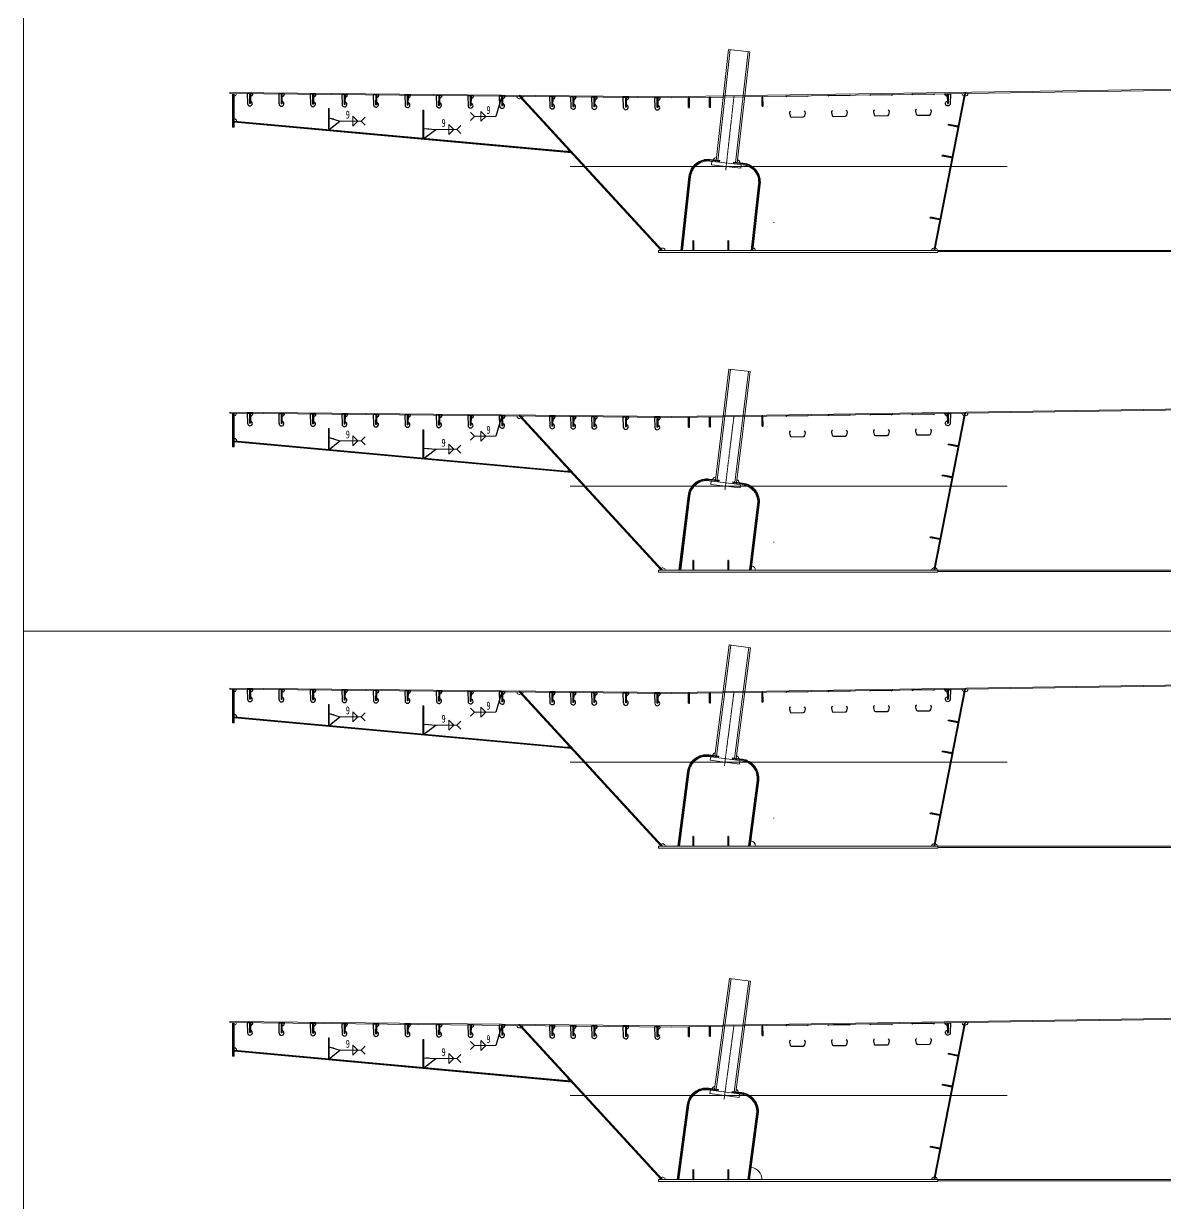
# Model space of a CAD drawing. Header units: millimetres. Extents: x 44597 to 300567, y -113054 to 73044.
# Drawn here: x 117247 to 133548, y 40097 to 56938 of the extents above; entities that cross this region are included whole.
import ezdxf
from ezdxf.enums import TextEntityAlignment as Align

# ---------------------------------------------------------------- set-up
doc = ezdxf.new("R2010")
doc.units = ezdxf.units.MM
doc.linetypes.add('CENTER2', pattern=[28.575, 19.05, -3.175, 3.175, -3.175])
doc.layers.get('Defpoints').update_dxf_attribs({"color": 8})
for name, color, linetype, lineweight in [('Dim', 4, 'Continuous', 15), ('中心线', 2, 'CENTER2', 15), ('细实线', 4, 'Continuous', 15), ('钢板粗线', 1, 'Continuous', 25), ('钢板细线', 6, 'Continuous', 15)]:
    doc.layers.add(name, color=color, linetype=linetype, lineweight=lineweight)
doc.layers.add('Text', color=4, linetype='Continuous')
doc.styles.add('111', font='', dxfattribs={"width": 0.7})
doc.styles.add('SMEDI', font='', dxfattribs={"width": 0.75})
doc.styles.get("Standard").update_dxf_attribs({"font": ''})
doc.styles.get('111').set_extended_font_data('仿宋_GB2312')
doc.styles.get('SMEDI').set_extended_font_data('仿宋_GB2312')
doc.styles.get('Standard').set_extended_font_data('仿宋_GB2312')
doc.dimstyles.new('200', dxfattribs={"dimscale": 0, "dimtxt": 2.5, "dimasz": 1, "dimexe": 1, "dimexo": 1, "dimgap": 0.6, "dimtad": 1, "dimdec": 0, "dimdsep": 46, "dimtxsty": '111', "dimblk": 'OBLIQUE', "dimcen": 0, "dimclrd": 4, "dimclre": 4, "dimclrt": 4, "dimadec": 1, "dimazin": 2, "dimtfac": 1, "dimtdec": 0, "dimtix": 1, "dimtmove": 2, "dimatfit": 3, "dimfxl": 4, "dimfxlon": 1, "dimtolj": 1, "dimlwd": -1, "dimlwe": -1, "dimarcsym": 0})
doc.dimstyles.new('MSteel_1.0_1.0', dxfattribs={"dimtxt": 3, "dimasz": 1.2, "dimexe": 1, "dimexo": 1, "dimgap": 1, "dimtad": 3, "dimtoh": 1, "dimdec": 0, "dimzin": 0, "dimdsep": 46, "dimtxsty": 'Standard', "dimblk": 'ARCHTICK', "dimcen": 0.09, "dimclrd": 3, "dimclre": 3, "dimadec": 0, "dimazin": 0, "dimtfac": 1, "dimtdec": 4, "dimtofl": 0, "dimtmove": 0, "dimatfit": 3, "dimfxl": 1, "dimtolj": 1, "dimtzin": 0, "dimarcsym": 0})

# ---------------------------------------------------------------- blocks, each defined once
blk = doc.blocks.new('U型肋1')
at = {"layer": 'Defpoints'}
blk.add_line((-160, 0), (160, 0), dxfattribs=at)
at = {"layer": '钢板粗线', "color": 6}
for p, q in [((148, -10), (160, 0)), ((-148, -10), (-160, 0))]:
    blk.add_line(p, q, dxfattribs=at)
blk.add_lwpolyline([(-99, -220, 0.414266), (-114, -245), (-104, -285, 0.348876), (-85, -300), (85, -300, 0.348876), (104, -285), (114, -245, 0.414091), (99, -220, 0.414091)], format="xyb", dxfattribs=at)
blk = doc.blocks.new('12-140加劲 有过焊孔')
at = {"layer": 'Defpoints'}
blk.add_line((0, 0), (0, 140), dxfattribs=at)
at = {"layer": '钢板粗线', "color": 7}
for p, q in [((-6, 0), (-6, 140)), ((-6, 140), (6, 140)), ((6, 0), (6, 140)), ((41, 0), (35, 141)), ((-41, 0), (41, 0))]:
    blk.add_line(p, q, dxfattribs=at)
for centre, start, end in [((0, 140), 2.441, 260.1291), ((-6, 0), 90, 180)]:
    blk.add_arc(centre, 35, start, end, dxfattribs=at)
blk = doc.blocks.new('14-160加劲 无过焊孔')
at = {"layer": 'Defpoints'}
blk.add_line((38609, 32077), (38609, 32217), dxfattribs=at)
at = {"layer": '钢板粗线', "color": 7}
for p, q in [((38603, 32077), (38603, 32217)), ((38603, 32217), (38615, 32217)), ((38615, 32077), (38615, 32217)), ((38603, 32077), (38615, 32077))]:
    blk.add_line(p, q, dxfattribs=at)
blk = doc.blocks.new('_ArchTick')
at = {"color": 0, "linetype": 'ByBlock', "const_width": 0.15}
blk.add_lwpolyline([(-0.5, -0.5), (0.5, 0.5)], dxfattribs=at)
blk = doc.blocks.new('角焊缝1')
at = {"layer": 'Dim'}
blk.add_line((-3101.17, 370.22), (-3106.48, 370.22), dxfattribs=at)
blk.add_lwpolyline([(-3104.91, 371.45), (-3104.91, 368.99), (-3103.68, 370.22)], close=True, dxfattribs=at)
blk.add_lwpolyline([(-3107.48, 369.22), (-3106.48, 370.22), (-3107.48, 371.22)], dxfattribs=at)
blk = doc.blocks.new('角焊缝2')
at = {"layer": 'Dim'}
blk.add_line((-3138.01, 370.22), (-3132.7, 370.22), dxfattribs=at)
blk.add_lwpolyline([(-3134.75, 371.45), (-3134.75, 368.99), (-3133.52, 370.22)], close=True, dxfattribs=at)
blk.add_lwpolyline([(-3131.7, 369.22), (-3132.7, 370.22), (-3131.7, 371.22)], dxfattribs=at)
blk = doc.blocks.new('12-140加劲 无过焊孔')
at = {"layer": 'Defpoints'}
blk.add_line((38947, 32077), (38947, 32217), dxfattribs=at)
at = {"layer": '钢板粗线', "color": 7}
for p, q in [((38941, 32077), (38941, 32217)), ((38941, 32217), (38953, 32217)), ((38953, 32077), (38953, 32217)), ((38941, 32077), (38953, 32077))]:
    blk.add_line(p, q, dxfattribs=at)
blk = doc.blocks.new('_Oblique')
at = {"color": 0, "linetype": 'ByBlock', "lineweight": -2}
blk.add_line((-0.5, -0.5), (0.5, 0.5), dxfattribs=at)
blk = doc.blocks.new('*D613')
at = {"layer": 'Defpoints', "color": 0, "transparency": 16777216}
for p in [(127764, 54644), (126311, 53699), (127659, 53699), (127689, 53719), (130301, 53699)]:
    blk.add_point(p, dxfattribs=at)
at = {"layer": '细实线', "color": 4, "transparency": 16777216}
blk.add_arc((127659, 53699), 36, 0, 83.6505, dxfattribs=at)
for p, rotation in [((127663, 53735), 173.6504513239624), ((127695, 53699), 270)]:
    blk.add_blockref('_Oblique', p, dxfattribs=dict(at, rotation=rotation))
at = {"layer": '细实线', "color": 4, "transparency": 16777216, "insert": (127687, 53724), "char_height": 2.5, "attachment_point": 5, "rotation": 311.8252, "style": '111'}
blk.add_mtext('\\A1;83.7%%d', dxfattribs=at)
blk = doc.blocks.new('*D614')
at = {"layer": 'Defpoints', "color": 0, "transparency": 16777216}
for p in [(127750, 50074), (126311, 49135), (127635, 49135), (127688, 49169), (130301, 49135)]:
    blk.add_point(p, dxfattribs=at)
at = {"layer": '细实线', "color": 4, "transparency": 16777216}
blk.add_arc((127635, 49135), 62.5, 0, 83.0339, dxfattribs=at)
for p, rotation in [((127643, 49197), 173.0339100000058), ((127698, 49135), 270)]:
    blk.add_blockref('_Oblique', p, dxfattribs=dict(at, rotation=rotation))
at = {"layer": '细实线', "color": 4, "transparency": 16777216, "insert": (127684, 49178), "char_height": 2.5, "attachment_point": 5, "rotation": 311.517, "style": '111'}
blk.add_mtext('\\A1;83%%d', dxfattribs=at)
blk = doc.blocks.new('*D615')
at = {"layer": 'Defpoints', "color": 0, "transparency": 16777216}
for p in [(127741, 46132), (126311, 45196), (127620, 45196), (127679, 45245), (130301, 45196)]:
    blk.add_point(p, dxfattribs=at)
at = {"layer": '细实线', "color": 4, "transparency": 16777216}
blk.add_arc((127620, 45196), 76.4, 0, 82.6385, dxfattribs=at)
for p, rotation in [((127630, 45272), 172.6384799999987), ((127697, 45196), 270)]:
    blk.add_blockref('_Oblique', p, dxfattribs=dict(at, rotation=rotation))
at = {"layer": '细实线', "color": 4, "transparency": 16777216, "insert": (127679, 45247), "char_height": 2.5, "attachment_point": 5, "rotation": 311.3192, "style": '111'}
blk.add_mtext('\\A1;82.6%%d', dxfattribs=at)
blk = doc.blocks.new('*D616')
at = {"layer": 'Defpoints', "color": 0, "transparency": 16777216}
for p in [(127736, 41370), (126311, 40436), (127611, 40436), (127769, 40516), (130301, 40436)]:
    blk.add_point(p, dxfattribs=at)
at = {"layer": '细实线', "color": 4, "transparency": 16777216}
blk.add_arc((127611, 40436), 177, 0, 82.3808, dxfattribs=at)
for p, rotation in [((127634, 40612), 172.380769999998), ((127788, 40436), 270)]:
    blk.add_blockref('_Oblique', p, dxfattribs=dict(at, rotation=rotation))
at = {"layer": '细实线', "color": 4, "transparency": 16777216, "insert": (127745, 40554), "char_height": 2.5, "attachment_point": 5, "rotation": 311.1904, "style": '111'}
blk.add_mtext('\\A1;82.4%%d', dxfattribs=at)

msp = doc.modelspace()

# ---------------------------------------------------------------- linework, layer by layer
at = {"layer": 'Defpoints'}
for p, q in [((120239.9, 55940.3), (120239.9, 55460.3)), ((124319.6, 55915.5), (126361.1, 53699.2)), ((130689.9, 55956.7), (130251.1, 53699.2)), ((121604.6, 55424.4), (121604.6, 55724.4)), ((122954.6, 55301.5), (122954.6, 55701.5)), ((120239.9, 55540.7), (125059.7, 55101.7)), ((126758.2, 54755.8), (126640.6, 53699.2)), ((127752, 54645.2), (127646.8, 53699.2)), ((120239.9, 51376.1), (120239.9, 50896.1)), ((130689.9, 51392.5), (130251.1, 49135)), ((124319.6, 51351.2), (126361.1, 49135)), ((121604.6, 50860.2), (121604.6, 51160.2)), ((122954.6, 50737.2), (122954.6, 51137.2)), ((120239.9, 50976.5), (125059.7, 50537.5)), ((126745.7, 50197.1), (126615.9, 49135)), ((127738.3, 50075.8), (127623.3, 49135)), ((120239.9, 47436.9), (120239.9, 46956.9)), ((124319.6, 47412.1), (126361.1, 45195.8)), ((130689.9, 47453.3), (130251.1, 45195.8)), ((121604.6, 46921), (121604.6, 47221)), ((122954.6, 46798), (122954.6, 47198)), ((120239.9, 47037.3), (125059.7, 46598.3)), ((126737.7, 46261.5), (126600, 45195.8)), ((127729.4, 46133.4), (127608.3, 45195.8)), ((120239.9, 42677.4), (120239.9, 42197.4)), ((124319.6, 42652.5), (126361.1, 40436.3)), ((130689.9, 42693.8), (130251.1, 40436.3)), ((121604.6, 42161.5), (121604.6, 42461.5)), ((120239.9, 42277.7), (125059.7, 41838.7)), ((122954.6, 42038.5), (122954.6, 42438.5)), ((126732.4, 41504.3), (126589.6, 40436.3)), ((127723.6, 41371.7), (127598.5, 40436.3))]:
    msp.add_line(p, q, dxfattribs=at)
for points in [[(127185.7, 54971.8), (127047.5, 54987.2, 0.4142136), (126758.2, 54755.8)], [(127752, 54645.2, 0.4142136), (127520.6, 54934.5), (127382.5, 54949.9)], [(127175.5, 50408.6), (127037.5, 50425.4, 0.4142136), (126745.7, 50197.1)], [(127738.3, 50075.8, 0.4142136), (127510, 50367.7), (127372, 50384.5)], [(127168.9, 46470), (127031.1, 46487.8, 0.4142136), (126737.7, 46261.5)], [(127729.4, 46133.4, 0.4142136), (127503.1, 46426.8), (127365.3, 46444.6)], [(127164.6, 41710.9), (127026.9, 41729.3, 0.4142136), (126732.4, 41504.3)], [(127723.6, 41371.7, 0.4142136), (127498.7, 41666.2), (127360.9, 41684.6)]]:
    msp.add_lwpolyline(points, format="xyb", dxfattribs=at)
at = {"layer": 'Dim', "color": 8}
for p, q in [((127541.4, 55893.5), (127233.1, 55888.9)), ((127235.2, 55904.9), (127543.5, 55909.5)), ((127541.4, 51329.3), (127233.1, 51324.7)), ((127235.2, 51340.7), (127543.5, 51345.3)), ((127541.4, 47390.1), (127233.1, 47385.5)), ((127235.2, 47401.5), (127543.5, 47406.1)), ((127541.4, 42630.5), (127233.1, 42625.9)), ((127235.2, 42642), (127543.5, 42646.6))]:
    msp.add_line(p, q, dxfattribs=at)
at = {"layer": '中心线', "ltscale": 0.6}
for p, q in [((127271.1, 54844.1), (127389.4, 55907.2)), ((127259.7, 50281.2), (127389.4, 51343)), ((127252.3, 46342.9), (127389.4, 47403.8)), ((127247.6, 41584), (127389.4, 42644.3))]:
    msp.add_line(p, q, dxfattribs=at)
at = {"layer": '细实线'}
for points in [[(117246.8, 73044.2), (143766.2, 73044.2), (143766.2, 48265.2), (117246.8, 48265.2)], [(117246.8, 48265.2), (143766.2, 48265.2), (143766.2, 26098.2), (117246.8, 26098.2)]]:
    msp.add_lwpolyline(points, close=True, dxfattribs=at)
at = {"layer": '钢板细线'}
for p, q in [((127133.1, 54983.3), (127309.7, 56570.1)), ((127157, 54980.6), (127333.6, 56567.5)), ((127612.8, 56536.4), (127309.7, 56570.1)), ((127412.4, 54952.2), (127589, 56539)), ((127436.3, 54949.6), (127612.8, 56536.4)), ((120189.9, 55940.8), (120189.9, 55956.8)), ((120227.9, 55940.4), (120227.9, 55460.3)), ((120251.9, 55940.2), (120251.9, 55460.3)), ((130679.6, 55940.6), (130243.9, 53699.2)), ((130693.9, 55940.8), (130258.2, 53699.2)), ((124324.9, 55899.4), (126351.6, 53699.2)), ((124344.1, 55899.2), (126370.6, 53699.2)), ((121598.6, 55425), (121598.6, 55724.4)), ((121598.6, 55724.4), (121610.6, 55724.4)), ((121610.6, 55423.9), (121610.6, 55724.4)), ((122948.6, 55302), (122948.6, 55701.5)), ((122948.6, 55701.5), (122960.6, 55701.5)), ((122960.6, 55300.9), (122960.6, 55701.5)), ((120227.9, 55460.3), (120251.9, 55460.3)), ((120251.9, 55547.6), (125051.7, 55110.5)), ((120251.9, 55531.6), (125067.8, 55092.9)), ((127046.2, 54975.3), (127519.3, 54922.6)), ((127068.5, 54922.5), (127074, 54972.2)), ((127485.9, 54876), (127068.5, 54922.5)), ((127184.4, 54959.9), (127187, 54983.7)), ((127381.1, 54938), (127383.8, 54961.8)), ((127485.9, 54876), (127491.5, 54925.7)), ((126746.2, 54757.1), (126628.5, 53699.2)), ((126770.1, 54754.4), (126652.7, 53699.2)), ((127740.1, 54646.5), (127634.7, 53699.2)), ((127764, 54643.8), (127658.8, 53699.2)), ((127956.1, 54094.2), (127956.1, 54104.2)), ((130301.1, 53699.2), (126311.1, 53699.2)), ((126311.1, 53699.2), (126311.1, 53671.2)), ((130301.1, 53671.2), (126311.1, 53671.2)), ((130301.1, 53699.2), (130301.1, 53671.2)), ((130301.1, 53699.2), (140189.9, 53699.2)), ((130301.1, 53683.2), (140189.9, 53683.2)), ((127123.2, 50421.9), (127316.8, 52006.7)), ((127147, 50419), (127340.7, 52003.8)), ((127619.6, 51969.7), (127316.8, 52006.7)), ((127402.1, 50387.8), (127595.8, 51972.6)), ((127426, 50384.9), (127619.6, 51969.7)), ((120189.9, 51376.6), (120189.9, 51392.6)), ((120227.9, 51376.2), (120227.9, 50896.1)), ((120251.9, 51376), (120251.9, 50896.1)), ((130679.6, 51376.4), (130243.9, 49135)), ((130693.9, 51376.6), (130258.2, 49135)), ((124324.9, 51335.2), (126351.6, 49135)), ((124344.1, 51335), (126370.6, 49135)), ((121598.6, 50860.8), (121598.6, 51160.2)), ((121598.6, 51160.2), (121610.6, 51160.2)), ((121610.6, 50859.7), (121610.6, 51160.2)), ((122948.6, 50737.8), (122948.6, 51137.2)), ((122948.6, 51137.2), (122960.6, 51137.2)), ((122960.6, 50736.7), (122960.6, 51137.2)), ((120227.9, 50896.1), (120251.9, 50896.1)), ((120251.9, 50983.4), (125051.7, 50546.2)), ((120251.9, 50967.4), (125067.8, 50528.7)), ((127036, 50413.5), (127508.5, 50355.8)), ((127057.8, 50360.5), (127063.8, 50410.1)), ((127474.7, 50309.5), (127057.8, 50360.5)), ((127174, 50396.7), (127176.9, 50420.5)), ((127370.6, 50372.6), (127373.5, 50396.5)), ((127474.7, 50309.5), (127480.7, 50359.2)), ((126733.7, 50198.6), (126603.8, 49135)), ((126757.6, 50195.7), (126628, 49135)), ((127726.4, 50077.3), (127611.2, 49135)), ((127750.2, 50074.4), (127635.4, 49135)), ((127956.1, 49530), (127956.1, 49540)), ((130301.1, 49135), (126311.1, 49135)), ((126311.1, 49135), (126311.1, 49107)), ((130301.1, 49107), (126311.1, 49107)), ((130301.1, 49135), (130301.1, 49107)), ((130301.1, 49135), (140189.9, 49135)), ((130301.1, 49119), (140189.9, 49119)), ((127116.9, 46484.5), (127321.4, 48068)), ((127140.7, 46481.5), (127345.2, 48064.9)), ((127623.9, 48028.9), (127321.4, 48068)), ((127395.5, 46448.5), (127600.1, 48032)), ((127419.3, 46445.5), (127623.9, 48028.9)), ((120189.9, 47437.4), (120189.9, 47453.4)), ((120227.9, 47437), (120227.9, 46956.9)), ((120251.9, 47436.8), (120251.9, 46956.9)), ((124324.9, 47396), (126351.6, 45195.8)), ((124344.1, 47395.8), (126370.6, 45195.8)), ((130679.6, 47437.2), (130243.9, 45195.8)), ((130693.9, 47437.4), (130258.2, 45195.8)), ((121598.6, 46921.6), (121598.6, 47221)), ((121598.6, 47221), (121610.6, 47221)), ((121610.6, 46920.5), (121610.6, 47221)), ((122948.6, 46798.6), (122948.6, 47198)), ((122948.6, 47198), (122960.6, 47198)), ((122960.6, 46797.5), (122960.6, 47198)), ((120251.9, 47044.2), (125051.7, 46607)), ((120251.9, 47028.2), (125067.8, 46589.5)), ((120227.9, 46956.9), (120251.9, 46956.9)), ((127167.4, 46458.1), (127170.5, 46481.9)), ((127029.5, 46475.9), (127501.6, 46414.9)), ((127050.9, 46422.7), (127057.3, 46472.3)), ((127467.4, 46368.9), (127050.9, 46422.7)), ((127363.7, 46432.7), (127366.8, 46456.5)), ((127467.4, 46368.9), (127473.8, 46418.5)), ((126725.8, 46263.1), (126587.9, 45195.8)), ((126749.6, 46260), (126612.1, 45195.8)), ((127717.5, 46134.9), (127596.2, 45195.8)), ((127741.3, 46131.9), (127620.4, 45195.8)), ((127956.1, 45590.8), (127956.1, 45600.8)), ((130301.1, 45195.8), (126311.1, 45195.8)), ((126311.1, 45195.8), (126311.1, 45167.8)), ((130301.1, 45167.8), (126311.1, 45167.8)), ((130301.1, 45195.8), (130301.1, 45167.8)), ((130301.1, 45195.8), (140189.9, 45195.8)), ((130301.1, 45179.8), (140189.9, 45179.8)), ((127112.7, 41726.2), (127324.4, 43308.7)), ((127136.5, 41723), (127348.2, 43305.6)), ((127626.7, 43268.3), (127324.4, 43308.7)), ((127391.2, 41689), (127602.9, 43271.5)), ((127415, 41685.8), (127626.7, 43268.3)), ((120189.9, 42677.9), (120189.9, 42693.9)), ((120227.9, 42677.5), (120227.9, 42197.4)), ((120251.9, 42677.2), (120251.9, 42197.4)), ((124324.9, 42636.5), (126351.6, 40436.3)), ((124344.1, 42636.3), (126370.6, 40436.3)), ((130679.6, 42677.6), (130243.9, 40436.3)), ((130693.9, 42677.8), (130258.2, 40436.3)), ((121598.6, 42162), (121598.6, 42461.5)), ((121598.6, 42461.5), (121610.6, 42461.5)), ((121610.6, 42160.9), (121610.6, 42461.5)), ((120251.9, 42284.7), (125051.7, 41847.5)), ((122948.6, 42039), (122948.6, 42438.5)), ((122948.6, 42438.5), (122960.6, 42438.5)), ((122960.6, 42038), (122960.6, 42438.5)), ((120227.9, 42197.4), (120251.9, 42197.4)), ((120251.9, 42268.6), (125067.8, 41829.9)), ((127025.3, 41717.4), (127497.1, 41654.3)), ((127046.4, 41664.1), (127053, 41713.7)), ((127462.7, 41608.4), (127046.4, 41664.1)), ((127163, 41699), (127166.2, 41722.7)), ((127359.3, 41672.7), (127362.5, 41696.5)), ((127462.7, 41608.4), (127469.3, 41658)), ((126720.5, 41505.9), (126577.5, 40436.3)), ((126744.3, 41502.7), (126601.7, 40436.3)), ((127711.7, 41373.3), (127586.4, 40436.3)), ((127735.5, 41370.2), (127610.6, 40436.3)), ((130301.1, 40436.3), (126311.1, 40436.3)), ((126311.1, 40436.3), (126311.1, 40408.3)), ((130301.1, 40436.3), (130301.1, 40408.3)), ((130301.1, 40436.3), (140189.9, 40436.3)), ((130301.1, 40420.3), (140189.9, 40420.3)), ((130301.1, 40408.3), (126311.1, 40408.3))]:
    msp.add_line(p, q, dxfattribs=at)
at = {"layer": '钢板细线', "color": 2}
for p, q in [((131290.6, 54899.2), (125050, 54899.2)), ((131290.6, 50335), (125050, 50335)), ((131290.6, 46395.8), (125050, 46395.8)), ((131290.6, 41636.3), (125050, 41636.3))]:
    msp.add_line(p, q, dxfattribs=at)
at = {"layer": '钢板细线'}
for points in [[(127541.4, 55893.5), (140189.9, 56083.2)], [(127543.5, 55909.5), (140189.7, 56099.2)], [(120189.9, 55956.8), (126489.9, 55893.7), (127235.2, 55904.9)], [(120189.9, 55940.8), (126489.9, 55877.7), (127233.1, 55888.9)], [(127048.9, 54999.1), (127187, 54983.7)], [(127383.8, 54961.8), (127521.9, 54946.5)], [(127543.5, 51345.3), (140189.7, 51535)], [(120189.9, 51392.6), (126489.9, 51329.5), (127235.2, 51340.7)], [(120189.9, 51376.6), (126489.9, 51313.5), (127233.1, 51324.7)], [(127541.4, 51329.3), (140189.9, 51519)], [(127039, 50437.3), (127176.9, 50420.5)], [(127373.5, 50396.5), (127511.4, 50379.6)], [(127541.4, 47390.1), (140189.9, 47579.8)], [(127543.5, 47406.1), (140189.7, 47595.8)], [(120189.9, 47453.4), (126489.9, 47390.3), (127235.2, 47401.5)], [(120189.9, 47437.4), (126489.9, 47374.3), (127233.1, 47385.5)], [(127032.6, 46499.7), (127170.5, 46481.9)], [(127366.8, 46456.5), (127504.7, 46438.7)], [(127541.4, 42630.5), (140189.9, 42820.3)], [(127543.5, 42646.6), (140189.7, 42836.3)], [(120189.9, 42693.9), (126489.9, 42630.8), (127235.2, 42642)], [(120189.9, 42677.9), (126489.9, 42614.8), (127233.1, 42625.9)], [(127028.5, 41741.2), (127166.2, 41722.7)], [(127362.5, 41696.5), (127500.3, 41678.1)]]:
    msp.add_lwpolyline(points, dxfattribs=at)
for points in [[(127048.9, 54999.1, 0.4142136), (126746.2, 54757.1)], [(127046.2, 54975.3, 0.4142136), (126770.1, 54754.4)], [(127740.1, 54646.5, 0.4142136), (127519.3, 54922.6)], [(127764, 54643.8, 0.4142136), (127521.9, 54946.5)], [(127039, 50437.3, 0.4142136), (126733.7, 50198.6)], [(127036, 50413.5, 0.4142136), (126757.6, 50195.7)], [(127726.4, 50077.3, 0.4142136), (127508.5, 50355.8)], [(127750.2, 50074.4, 0.4142136), (127511.4, 50379.6)], [(127032.6, 46499.7, 0.4142136), (126725.8, 46263.1)], [(127029.5, 46475.9, 0.4142136), (126749.6, 46260)], [(127717.5, 46134.9, 0.4142136), (127501.6, 46414.9)], [(127741.3, 46131.9, 0.4142136), (127504.7, 46438.7)], [(127028.5, 41741.2, 0.4142136), (126720.5, 41505.9)], [(127025.3, 41717.4, 0.4142136), (126744.3, 41502.7)], [(127711.7, 41373.3, 0.4142136), (127497.1, 41654.3)], [(127735.5, 41370.2, 0.4142136), (127500.3, 41678.1)]]:
    msp.add_lwpolyline(points, format="xyb", dxfattribs=at)
for centre, start, end in [((120251.9, 55940.2), 270, 359.42629), ((130679.6, 55940.6), 180.86234, 259), ((130693.9, 55940.8), 259, 0.85937), ((124324.9, 55899.4), 179.42629, 312.30941), ((124344.1, 55899.2), 312.30941, 359.42629), ((120251.9, 55547.6), 354.79552, 90), ((125051.7, 55110.4), 132.64892, 174.83592), ((127133.8, 54989.7), 83.65045, 173.65045), ((127437, 54955.9), 353.65045, 83.65045), ((126370.6, 53699.2), 0, 132.58631), ((130243.9, 53699.2), 79, 180), ((130258.2, 53699.2), 0, 79), ((120251.9, 51376), 270, 359.42629), ((130679.6, 51376.4), 180.86234, 259), ((130693.9, 51376.6), 259, 0.85937), ((124324.9, 51335.2), 179.42629, 312.30941), ((124344.1, 51335), 312.30941, 359.42629), ((120251.9, 50983.4), 354.79552, 90), ((125051.7, 50546.2), 132.64892, 174.83592), ((127123.8, 50427), 83.03391, 173.03391), ((127426.6, 50390), 353.03391, 83.03391), ((126370.6, 49135), 0, 132.58631), ((130243.9, 49135), 79, 180), ((130258.2, 49135), 0, 79), ((120251.9, 47436.8), 270, 359.42629), ((124324.9, 47396), 179.42629, 312.30941), ((124344.1, 47395.8), 312.30941, 359.42629), ((130679.6, 47437.2), 180.86234, 259), ((130693.9, 47437.4), 259, 0.85937), ((120251.9, 47044.2), 354.79552, 90), ((125051.7, 46607), 132.64892, 174.83592), ((127117.4, 46488.7), 82.63848, 172.63848), ((127419.9, 46449.7), 352.63848, 82.63848), ((126370.6, 45195.8), 0, 132.58631), ((130243.9, 45195.8), 79, 180), ((130258.2, 45195.8), 0, 79), ((120251.9, 42677.2), 270, 359.42629), ((124324.9, 42636.5), 179.42629, 312.30941), ((124344.1, 42636.3), 312.30941, 359.42629), ((130679.6, 42677.6), 180.86234, 259), ((130693.9, 42677.8), 259, 0.85937), ((120251.9, 42284.7), 354.79552, 90), ((125051.7, 41847.5), 132.64892, 174.83592), ((127113.2, 41729.8), 82.38077, 172.38077), ((127415.5, 41689.4), 352.38077, 82.38077), ((126370.6, 40436.3), 0, 132.58631), ((130243.9, 40436.3), 79, 180), ((130258.2, 40436.3), 0, 79)]:
    msp.add_arc(centre, 35, start, end, dxfattribs=at)

# ---------------------------------------------------------------- block references
at = {"layer": '细实线'}
for name, p, rotation in [('12-140加劲 有过焊孔', (120479.6, 55937.9), 179.4262908401), ('12-140加劲 有过焊孔', (120929.6, 55933.4), 179.4262908401), ('12-140加劲 有过焊孔', (121379.6, 55928.9), 179.4262908401), ('12-140加劲 有过焊孔', (121829.6, 55924.4), 179.4262908401), ('12-140加劲 有过焊孔', (122279.6, 55919.9), 179.4262908401), ('12-140加劲 有过焊孔', (122729.6, 55915.4), 179.4262908401), ('12-140加劲 有过焊孔', (123179.6, 55910.9), 179.4262908401), ('12-140加劲 有过焊孔', (123629.6, 55906.4), 179.4262908401), ('12-140加劲 有过焊孔', (124079.6, 55901.9), 179.4262908401), ('12-140加劲 有过焊孔', (124795.1, 55894.7), 179.4262908401), ('12-140加劲 有过焊孔', (125095.1, 55891.7), 179.4262908401), ('12-140加劲 有过焊孔', (125395.1, 55888.7), 179.4262908401), ('12-140加劲 有过焊孔', (125845.1, 55884.2), 179.4262908401), ('12-140加劲 有过焊孔', (126295.1, 55879.7), 179.4262908401), ('12-140加劲 无过焊孔', (88286.1, 23084.4), 0.8593722439355104), ('12-140加劲 无过焊孔', (88586.1, 23088.9), 0.8593722439355104), ('12-140加劲 无过焊孔', (89336.1, 23100.2), 0.8593722439355104), ('12-140加劲 有过焊孔', (120479.6, 51373.7), 179.4262908401), ('12-140加劲 有过焊孔', (120929.6, 51369.2), 179.4262908401), ('12-140加劲 有过焊孔', (121379.6, 51364.7), 179.4262908401), ('12-140加劲 有过焊孔', (121829.6, 51360.2), 179.4262908401), ('12-140加劲 有过焊孔', (122279.6, 51355.7), 179.4262908401), ('12-140加劲 有过焊孔', (122729.6, 51351.2), 179.4262908401), ('12-140加劲 有过焊孔', (123179.6, 51346.7), 179.4262908401), ('12-140加劲 有过焊孔', (123629.6, 51342.1), 179.4262908401), ('12-140加劲 有过焊孔', (124079.6, 51337.6), 179.4262908401), ('12-140加劲 有过焊孔', (124795.1, 51330.5), 179.4262908401), ('12-140加劲 有过焊孔', (125095.1, 51327.5), 179.4262908401), ('12-140加劲 有过焊孔', (125395.1, 51324.5), 179.4262908401), ('12-140加劲 有过焊孔', (125845.1, 51320), 179.4262908401), ('12-140加劲 有过焊孔', (126295.1, 51315.5), 179.4262908401), ('12-140加劲 无过焊孔', (88286.1, 18520.2), 0.8593722439355104), ('12-140加劲 无过焊孔', (88586.1, 18524.7), 0.8593722439355104), ('12-140加劲 无过焊孔', (89336.1, 18535.9), 0.8593722439355104), ('12-140加劲 有过焊孔', (120479.6, 47434.5), 179.4262908401), ('12-140加劲 有过焊孔', (120929.6, 47430), 179.4262908401), ('12-140加劲 有过焊孔', (121379.6, 47425.5), 179.4262908401), ('12-140加劲 有过焊孔', (121829.6, 47421), 179.4262908401), ('12-140加劲 有过焊孔', (122279.6, 47416.5), 179.4262908401), ('12-140加劲 有过焊孔', (122729.6, 47412), 179.4262908401), ('12-140加劲 有过焊孔', (123179.6, 47407.5), 179.4262908401), ('12-140加劲 有过焊孔', (123629.6, 47403), 179.4262908401), ('12-140加劲 有过焊孔', (124079.6, 47398.4), 179.4262908401), ('12-140加劲 有过焊孔', (124795.1, 47391.3), 179.4262908401), ('12-140加劲 有过焊孔', (125095.1, 47388.3), 179.4262908401), ('12-140加劲 有过焊孔', (125395.1, 47385.3), 179.4262908401), ('12-140加劲 有过焊孔', (125845.1, 47380.8), 179.4262908401), ('12-140加劲 有过焊孔', (126295.1, 47376.3), 179.4262908401), ('12-140加劲 无过焊孔', (88286.1, 14581), 0.8593722439355104), ('12-140加劲 无过焊孔', (88586.1, 14585.5), 0.8593722439355104), ('12-140加劲 无过焊孔', (89336.1, 14596.7), 0.8593722439355104), ('12-140加劲 有过焊孔', (120479.6, 42674.9), 179.4262908401), ('12-140加劲 有过焊孔', (120929.6, 42670.4), 179.4262908401), ('12-140加劲 有过焊孔', (121379.6, 42665.9), 179.4262908401), ('12-140加劲 有过焊孔', (121829.6, 42661.4), 179.4262908401), ('12-140加劲 有过焊孔', (122279.6, 42656.9), 179.4262908401), ('12-140加劲 有过焊孔', (122729.6, 42652.4), 179.4262908401), ('12-140加劲 有过焊孔', (123179.6, 42647.9), 179.4262908401), ('12-140加劲 有过焊孔', (123629.6, 42643.4), 179.4262908401), ('12-140加劲 有过焊孔', (124079.6, 42638.9), 179.4262908401), ('12-140加劲 有过焊孔', (124795.1, 42631.7), 179.4262908401), ('12-140加劲 有过焊孔', (125095.1, 42628.7), 179.4262908401), ('12-140加劲 有过焊孔', (125395.1, 42625.7), 179.4262908401), ('12-140加劲 有过焊孔', (125845.1, 42621.2), 179.4262908401), ('12-140加劲 有过焊孔', (126295.1, 42616.7), 179.4262908401), ('12-140加劲 无过焊孔', (88286.1, 9821.4), 0.8593722439355104), ('12-140加劲 无过焊孔', (88586.1, 9825.9), 0.8593722439355104), ('12-140加劲 无过焊孔', (89336.1, 9837.2), 0.8593722439355104)]:
    msp.add_blockref(name, p, dxfattribs=dict(at, rotation=rotation))
at = {"layer": '细实线', "color": 8, "xscale": 57.1428571428572, "yscale": 57.1428571428572, "zscale": 57.1428571428572}
for name, p in [('角焊缝2', (301077.5, 34391.1)), ('角焊缝1', (301198.4, 34457.8)), ('角焊缝2', (302445.7, 34272.1)), ('角焊缝2', (301077.5, 29826.9)), ('角焊缝1', (301198.4, 29893.5)), ('角焊缝2', (302445.7, 29707.9)), ('角焊缝1', (301198.4, 25954.3)), ('角焊缝2', (301077.5, 25887.7)), ('角焊缝2', (302445.7, 25768.7)), ('角焊缝2', (301077.5, 21128.1)), ('角焊缝1', (301198.4, 21194.8)), ('角焊缝2', (302445.7, 21009.1))]:
    msp.add_blockref(name, p, dxfattribs=at)
at = {"layer": '钢板细线'}
for name, p, rotation in [('U型肋1', (128889.9, 55913.7), 0.8593722436391068), ('U型肋1', (129489.9, 55922.7), 0.8593722436391068), ('U型肋1', (130089.9, 55931.7), 0.8593722436391068), ('U型肋1', (128290, 55904.7), 0.8593722436391068), ('14-160加劲 无过焊孔', (154708, 11447), 78.99999835263293), ('14-160加劲 无过焊孔', (154622.2, 11005.3), 78.99999835263293), ('14-160加劲 无过焊孔', (154450.4, 10121.8), 78.99999835263293), ('12-140加劲 无过焊孔', (165752.6, 85916), 180.000000000002), ('12-140加劲 无过焊孔', (166252.6, 85916), 180.0000000000021), ('U型肋1', (130089.9, 51367.5), 0.8593722436391068), ('U型肋1', (128290, 51340.5), 0.8593722436391068), ('U型肋1', (128889.9, 51349.5), 0.8593722436391068), ('U型肋1', (129489.9, 51358.5), 0.8593722436391068), ('14-160加劲 无过焊孔', (154708, 6882.8), 78.99999835263293), ('14-160加劲 无过焊孔', (154622.2, 6441), 78.99999835263293), ('14-160加劲 无过焊孔', (154450.4, 5557.6), 78.99999835263293), ('12-140加劲 无过焊孔', (165752.6, 81351.7), 180.000000000002), ('12-140加劲 无过焊孔', (166252.6, 81351.7), 180.0000000000021), ('U型肋1', (128290, 47401.3), 0.8593722436391068), ('U型肋1', (128889.9, 47410.3), 0.8593722436391068), ('U型肋1', (129489.9, 47419.3), 0.8593722436391068), ('U型肋1', (130089.9, 47428.3), 0.8593722436391068), ('14-160加劲 无过焊孔', (154708, 2943.6), 78.99999835263293), ('14-160加劲 无过焊孔', (154622.2, 2501.8), 78.99999835263293), ('14-160加劲 无过焊孔', (154450.4, 1618.4), 78.99999835263293), ('12-140加劲 无过焊孔', (165752.6, 77412.6), 180.000000000002), ('12-140加劲 无过焊孔', (166252.6, 77412.6), 180.0000000000021), ('U型肋1', (128290, 42641.8), 0.8593722436391068), ('U型肋1', (128889.9, 42650.8), 0.8593722436391068), ('U型肋1', (129489.9, 42659.8), 0.8593722436391068), ('U型肋1', (130089.9, 42668.8), 0.8593722436391068), ('14-160加劲 无过焊孔', (154708, -1816), 78.99999835263293), ('14-160加劲 无过焊孔', (154622.2, -2257.7), 78.99999835263293), ('14-160加劲 无过焊孔', (154450.4, -3141.2), 78.99999835263293), ('12-140加劲 无过焊孔', (165752.6, 72653), 180.0000000000021), ('12-140加劲 无过焊孔', (166252.6, 72653), 180.0000000000021)]:
    msp.add_blockref(name, p, dxfattribs=dict(at, rotation=rotation))
at = {"layer": '钢板细线', "xscale": -1, "rotation": 180.8593722436304}
for p in [(130439.9, 55937), (130439.9, 51372.8), (130439.9, 47433.6), (130439.9, 42674)]:
    msp.add_blockref('12-140加劲 有过焊孔', p, dxfattribs=at)

# ---------------------------------------------------------------- texts
at = {"layer": 'Text', "color": 8, "style": 'SMEDI', "width": 0.75}
for p in [(123854.8, 55705.3), (121846.2, 55638.7), (123214.3, 55519.7), (123854.8, 51141.1), (121846.2, 51074.5), (123214.3, 50955.5), (121846.2, 47135.3), (123854.8, 47201.9), (123214.3, 47016.3), (123854.8, 42442.4), (121846.2, 42375.7), (123214.3, 42256.7)]:
    msp.add_text('9', height=114.3, dxfattribs=at).set_placement(p, align=Align.MIDDLE_LEFT)

# ---------------------------------------------------------------- dimensions: what is measured, and where the dimension line sits
at = {"layer": '细实线'}
for base, line1, line2, picture, middle in [((127689.2838, 53718.5296), ((127763.9594, 54643.8435), (127658.8474, 53699.2406)), ((130301.0686, 53699.2406), (126311.0686, 53699.2406)), '*D613', (127687.0325, 53724.4634)), ((127688.1, 49168.6), ((127750.2, 50074.4), (127635.4, 49135)), ((130301.1, 49135), (126311.1, 49135)), '*D614', (127683.5, 49177.6)), ((127679.2, 45244.7), ((127741.3, 46131.9), (127620.4, 45195.8)), ((130301.1, 45195.8), (126311.1, 45195.8)), '*D615', (127679.1, 45247.5)), ((127769, 40515.6), ((127735.5, 41370.2), (127610.6, 40436.3)), ((130301.1, 40436.3), (126311.1, 40436.3)), '*D616', (127745.2, 40554.1))]:
    dim = msp.add_angular_dim_2l(base=base, line1=line1, line2=line2, dimstyle='200', override={"dimscale": 1}, dxfattribs=at)
    dim.commit()
    dim.dimension.update_dxf_attribs({"geometry": picture, "text_midpoint": middle})

# ---------------------------------------------------------------- leaders
at = {"layer": 'Dim', "color": 8}
for points in [[(124073.6, 55901.9), (123988.4, 55613.4)], [(121610.6, 55594.8), (121762.7, 55546.7)], [(121609.4, 55424), (121762.7, 55546.7)], [(122960.6, 55296.2), (123130.9, 55427.7)], [(122961.3, 55439.9), (123130.9, 55427.7)], [(124073.6, 51337.7), (123988.4, 51049.1)], [(121610.6, 51030.6), (121762.7, 50982.5)], [(121609.4, 50859.8), (121762.7, 50982.5)], [(122960.6, 50732), (123130.9, 50863.5)], [(122961.3, 50875.7), (123130.9, 50863.5)], [(124073.6, 47398.5), (123988.4, 47109.9)], [(121609.4, 46920.6), (121762.7, 47043.3)], [(121610.6, 47091.4), (121762.7, 47043.3)], [(122960.6, 46792.8), (123130.9, 46924.3)], [(122961.3, 46936.5), (123130.9, 46924.3)], [(124073.6, 42639), (123988.4, 42350.4)], [(121609.4, 42161), (121762.7, 42283.8)], [(121610.6, 42331.8), (121762.7, 42283.8)], [(122960.6, 42033.3), (123130.9, 42164.8)], [(122961.3, 42177), (123130.9, 42164.8)]]:
    msp.add_leader(points, dimstyle='MSteel_1.0_1.0', override={"dimscale": 57.142857, "dimclrd": 8}, dxfattribs=at)

doc.saveas('drawing.dxf')
